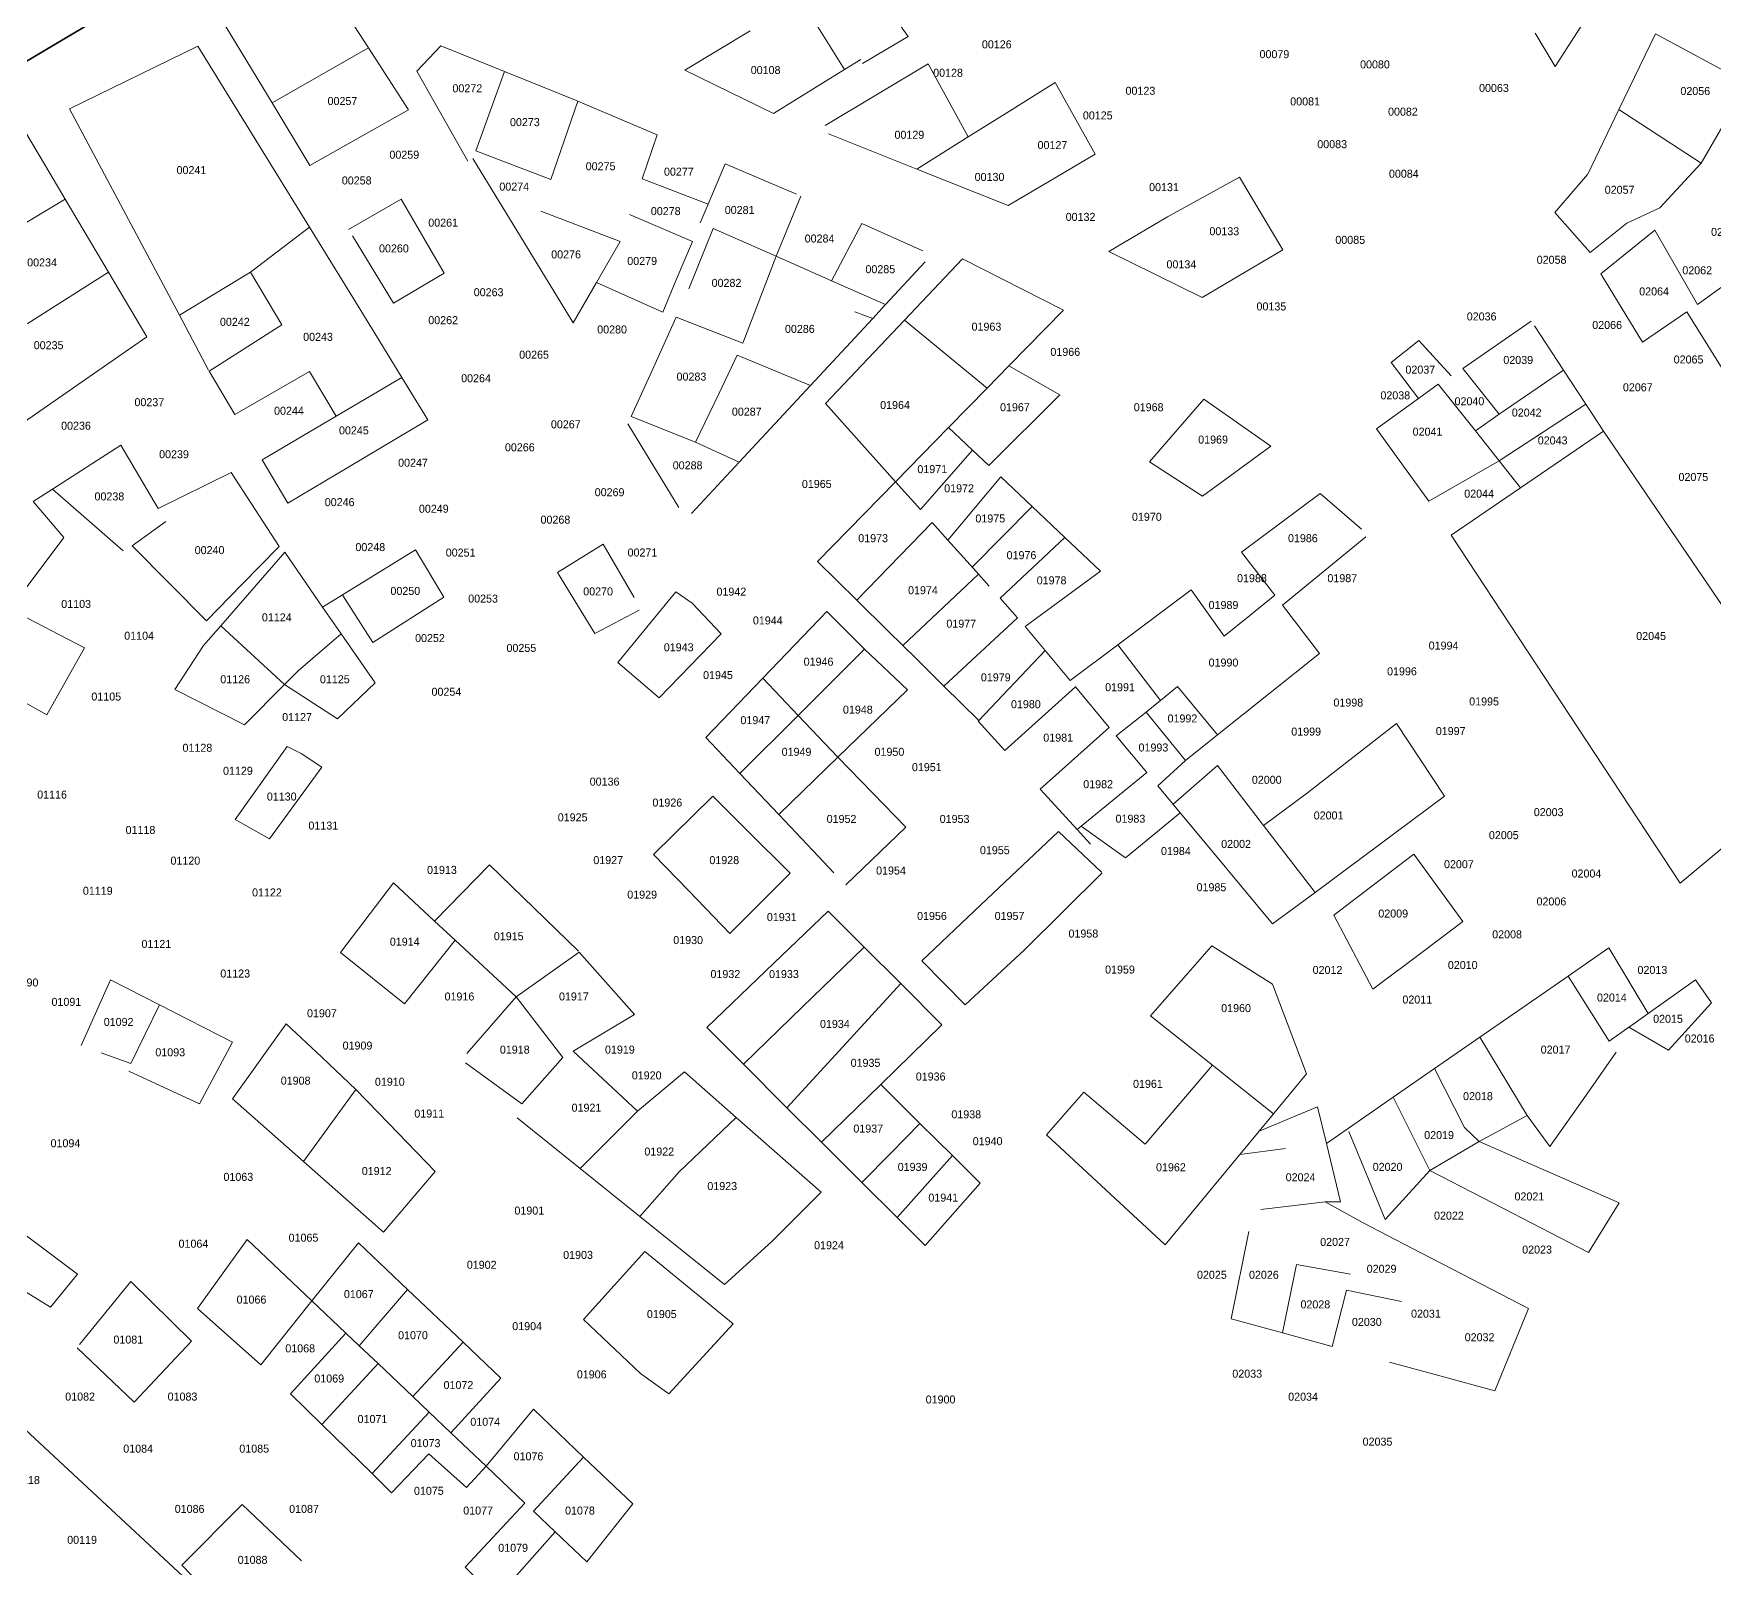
# Model space of a CAD drawing. Header units: metres. Extents: x 245232 to 248406, y 1633796 to 1637634.
# Drawn here: x 247301.5 to 247616.5, y 1635761 to 1636048.5 of the extents above; entities that cross this region are included whole.
import ezdxf
from ezdxf.enums import TextEntityAlignment as Align

# ---------------------------------------------------------------- set-up
doc = ezdxf.new("R2010")
doc.units = ezdxf.units.M
doc.header["$MEASUREMENT"] = 0
doc.layers.add('historique_numero_parcelle', color=7, linetype='Continuous')
doc.layers.add('limites_sections', color=7, linetype='Continuous')
doc.layers.add('LIMITES_PARCELLES', color=7, linetype='Continuous', lineweight=0, true_color=0xffffff)
doc.styles.add('Style-FANCY', font='FANCY.shx')

msp = doc.modelspace()

# ---------------------------------------------------------------- linework, layer by layer
at = {"layer": 'limites_parcelles'}
for p, q in [((247455.985, 1636061.166), (247465.338, 1636047.974)), ((247596.263, 1636057.338), (247586.606, 1636042.389)), ((247357.668, 1636056.005), (247364.228, 1636045.857)), ((247445.331, 1636054.79), (247453.452, 1636041.824)), ((247346.161, 1636035.545), (247336.501, 1636051.508)), ((247423.512, 1636041.717), (247435.74, 1636049.044)), ((247465.338, 1636047.974), (247456.803, 1636042.919)), ((247586.606, 1636042.389), (247582.902, 1636048.607)), ((247598.578, 1636034.314), (247605.445, 1636048.482)), ((247605.445, 1636048.482), (247622.368, 1636039.355)), ((247308.191, 1636034.442), (247332.268, 1636046.216)), ((247332.268, 1636046.216), (247353.143, 1636012.295)), ((247364.228, 1636045.857), (247346.161, 1636035.545)), ((247364.228, 1636045.857), (247371.703, 1636034.291)), ((247373.312, 1636041.493), (247377.757, 1636046.256)), ((247377.757, 1636046.256), (247389.713, 1636041.429)), ((247382.837, 1636024.666), (247373.312, 1636041.493)), ((247389.713, 1636041.429), (247384.315, 1636026.588)), ((247389.713, 1636041.429), (247403.315, 1636035.937)), ((247440.145, 1636033.556), (247423.512, 1636041.717)), ((247453.452, 1636041.824), (247440.145, 1636033.556)), ((247449.829, 1636031.333), (247469.118, 1636042.861)), ((247456.497, 1636043.716), (247453.452, 1636041.824)), ((247469.118, 1636042.861), (247476.609, 1636029.184)), ((247484.368, 1636034.04), (247492.934, 1636039.4)), ((247492.934, 1636039.4), (247500.406, 1636025.988)), ((247353.244, 1636023.842), (247346.161, 1636035.545)), ((247398.371, 1636021.202), (247403.473, 1636035.87)), ((247403.473, 1636035.87), (247418.351, 1636029.551)), ((247620.809, 1636036.039), (247613.99, 1636024.286)), ((247298.401, 1636032.722), (247303.706, 1636023.779)), ((247328.779, 1635995.775), (247308.191, 1636034.442)), ((247371.703, 1636034.291), (247363.296, 1636029.518)), ((247476.609, 1636029.184), (247484.368, 1636034.04)), ((247592.718, 1636022.223), (247598.578, 1636034.314)), ((247613.99, 1636024.286), (247598.578, 1636034.314)), ((247363.296, 1636029.518), (247353.244, 1636023.842)), ((247418.351, 1636029.551), (247415.488, 1636021.353)), ((247466.991, 1636023.164), (247450.464, 1636029.746)), ((247476.609, 1636029.184), (247466.991, 1636023.164)), ((247384.315, 1636026.588), (247398.371, 1636021.202)), ((247500.406, 1636025.988), (247491.826, 1636020.926)), ((247303.706, 1636023.779), (247307.399, 1636017.552)), ((247394.253, 1636007.976), (247383.789, 1636025.142)), ((247427.863, 1636016.577), (247431.064, 1636024.152)), ((247431.064, 1636024.152), (247444.432, 1636018.474)), ((247484.082, 1636016.358), (247466.991, 1636023.164)), ((247586.569, 1636015.037), (247592.651, 1636022.144)), ((247613.99, 1636024.286), (247606.212, 1636015.873)), ((247415.488, 1636021.353), (247427.863, 1636016.577)), ((247491.826, 1636020.926), (247484.082, 1636016.358)), ((247513.964, 1636014.188), (247527.458, 1636021.649)), ((247527.458, 1636021.649), (247535.575, 1636008.019)), ((247298.946, 1636012.489), (247307.399, 1636017.552)), ((247307.399, 1636017.552), (247315.511, 1636003.875)), ((247360.497, 1636011.858), (247370.335, 1636017.498)), ((247370.335, 1636017.498), (247378.424, 1636003.686)), ((247426.39, 1636013.091), (247427.863, 1636016.577)), ((247445.232, 1636018.115), (247440.619, 1636006.815)), ((247606.212, 1636015.873), (247600.02, 1636013.015)), ((247396.532, 1636015.297), (247411.388, 1636009.613)), ((247413.146, 1636014.647), (247424.92, 1636009.614)), ((247451.026, 1636002.225), (247456.662, 1636012.975)), ((247456.662, 1636012.975), (247468.086, 1636007.838)), ((247502.972, 1636007.722), (247513.964, 1636014.188)), ((247593.161, 1636007.514), (247586.569, 1636015.037)), ((247600.02, 1636013.015), (247593.161, 1636007.514)), ((247353.143, 1636012.295), (247342.12, 1636003.819)), ((247353.143, 1636012.295), (247359.78, 1636001.509)), ((247368.929, 1635998.009), (247361.24, 1636010.629)), ((247411.388, 1636009.613), (247406.942, 1636001.902)), ((247424.92, 1636009.614), (247421.889, 1636002.44)), ((247424.27, 1636000.694), (247428.823, 1636012.017)), ((247428.823, 1636012.017), (247440.619, 1636006.815)), ((247595.159, 1636003.551), (247605.294, 1636011.716)), ((247605.294, 1636011.716), (247613.279, 1635997.8)), ((247402.574, 1635994.326), (247394.253, 1636007.976)), ((247434.407, 1635990.563), (247440.619, 1636006.815)), ((247440.619, 1636006.815), (247451.026, 1636002.225)), ((247520.473, 1635999.107), (247502.972, 1636007.722)), ((247535.575, 1636008.019), (247520.473, 1635999.107)), ((247315.511, 1636003.875), (247300.237, 1635994.182)), ((247315.511, 1636003.875), (247322.707, 1635991.743)), ((247342.12, 1636003.819), (247328.779, 1635995.775)), ((247347.973, 1635993.981), (247342.12, 1636003.819)), ((247378.424, 1636003.686), (247368.929, 1635998.009)), ((247468.562, 1636005.774), (247461.124, 1635997.771)), ((247464.692, 1635994.884), (247475.573, 1636006.356)), ((247475.573, 1636006.356), (247494.463, 1635996.75)), ((247602.955, 1635990.711), (247595.159, 1636003.551)), ((247359.78, 1636001.509), (247365.456, 1635992.286)), ((247406.942, 1636001.902), (247402.574, 1635994.326)), ((247419.363, 1635996.369), (247406.942, 1636001.902)), ((247421.889, 1636002.44), (247419.363, 1635996.369)), ((247461.124, 1635997.771), (247451.026, 1636002.225)), ((247613.279, 1635997.8), (247618.912, 1636001.85)), ((247461.124, 1635997.771), (247458.714, 1635995.178)), ((247334.252, 1635985.494), (247328.779, 1635995.775)), ((247334.365, 1635985.306), (247347.973, 1635993.981)), ((247417.618, 1635986.004), (247421.873, 1635995.4)), ((247421.873, 1635995.4), (247434.407, 1635990.563)), ((247458.714, 1635995.178), (247447.062, 1635982.639)), ((247449.866, 1635979.255), (247464.692, 1635994.884)), ((247458.714, 1635995.178), (247455.362, 1635996.437)), ((247480.16, 1635982.118), (247464.692, 1635994.884)), ((247494.463, 1635996.75), (247484.26, 1635986.312)), ((247569.303, 1635985.794), (247582.114, 1635994.673)), ((247582.717, 1635993.806), (247588.159, 1635985.506)), ((247611.277, 1635996.426), (247602.955, 1635990.711)), ((247619.508, 1635983.284), (247611.277, 1635996.426)), ((247322.707, 1635991.743), (247310.447, 1635983.213)), ((247365.456, 1635992.286), (247370.468, 1635984.14)), ((247555.863, 1635986.896), (247561.059, 1635991.054)), ((247561.059, 1635991.054), (247567.106, 1635984.44)), ((247429.962, 1635981.197), (247433.339, 1635988.312)), ((247433.339, 1635988.312), (247447.062, 1635982.639)), ((247339.205, 1635977.178), (247334.365, 1635985.306)), ((247353.183, 1635985.223), (247339.205, 1635977.178)), ((247358.156, 1635976.863), (247353.183, 1635985.223)), ((247413.438, 1635976.773), (247417.618, 1635986.004)), ((247484.26, 1635986.312), (247480.16, 1635982.118)), ((247484.26, 1635986.312), (247493.78, 1635980.88)), ((247560.998, 1635980.198), (247555.863, 1635986.896)), ((247576.142, 1635977.219), (247569.303, 1635985.794)), ((247588.159, 1635985.506), (247576.142, 1635977.219)), ((247588.159, 1635985.506), (247592.345, 1635979.123)), ((247310.447, 1635983.213), (247296.898, 1635973.786)), ((247358.156, 1635976.863), (247370.468, 1635984.14)), ((247370.468, 1635984.14), (247375.377, 1635976.164)), ((247425.517, 1635971.99), (247429.962, 1635981.197)), ((247447.062, 1635982.639), (247433.708, 1635968.269)), ((247480.16, 1635982.118), (247472.936, 1635974.728)), ((247560.998, 1635980.198), (247564.701, 1635982.877)), ((247564.701, 1635982.877), (247571.686, 1635974.146)), ((247463.016, 1635964.581), (247449.866, 1635979.255)), ((247493.78, 1635980.88), (247480.459, 1635967.626)), ((247510.607, 1635968.338), (247520.781, 1635980.057)), ((247520.781, 1635980.057), (247533.358, 1635971.273)), ((247553.112, 1635974.491), (247560.998, 1635980.198)), ((247592.345, 1635979.123), (247576.152, 1635968.481)), ((247592.345, 1635979.123), (247595.688, 1635974.025)), ((247344.278, 1635968.661), (247358.156, 1635976.863)), ((247375.377, 1635976.164), (247362.951, 1635968.801)), ((247422.365, 1635959.737), (247412.84, 1635975.453)), ((247425.517, 1635971.99), (247413.438, 1635976.773)), ((247571.686, 1635974.146), (247576.142, 1635977.219)), ((247433.708, 1635968.269), (247425.517, 1635971.99)), ((247472.936, 1635974.728), (247463.016, 1635964.581)), ((247477.429, 1635970.487), (247472.936, 1635974.728)), ((247562.937, 1635960.955), (247553.112, 1635974.491)), ((247576.152, 1635968.481), (247571.686, 1635974.146)), ((247580.126, 1635963.439), (247595.688, 1635974.025)), ((247595.688, 1635974.025), (247595.695, 1635974.03)), ((247595.695, 1635974.03), (247637.644, 1635912.367)), ((247304.981, 1635963.175), (247317.805, 1635971.427)), ((247317.805, 1635971.427), (247324.838, 1635959.559)), ((247349.087, 1635960.587), (247344.278, 1635968.661)), ((247362.951, 1635968.801), (247349.087, 1635960.587)), ((247467.691, 1635959.364), (247477.429, 1635970.487)), ((247480.459, 1635967.626), (247477.429, 1635970.487)), ((247533.358, 1635971.273), (247520.535, 1635961.854)), ((247324.838, 1635959.559), (247338.493, 1635966.288)), ((247338.493, 1635966.288), (247347.482, 1635952.421)), ((247433.708, 1635968.269), (247424.747, 1635958.625)), ((247472.803, 1635953.659), (247482.713, 1635965.499)), ((247482.713, 1635965.499), (247488.619, 1635959.923)), ((247513.941, 1635966.116), (247510.607, 1635968.338)), ((247520.535, 1635961.854), (247513.941, 1635966.116)), ((247576.152, 1635968.481), (247562.937, 1635960.955)), ((247580.126, 1635963.439), (247576.152, 1635968.481)), ((247301.377, 1635960.855), (247304.981, 1635963.175)), ((247318.245, 1635951.627), (247304.981, 1635963.175)), ((247448.385, 1635949.614), (247463.016, 1635964.581)), ((247463.016, 1635964.581), (247467.691, 1635959.364)), ((247527.861, 1635951.372), (247542.566, 1635962.382)), ((247542.566, 1635962.382), (247550.345, 1635955.715)), ((247567.108, 1635954.582), (247580.126, 1635963.439)), ((247301.377, 1635960.855), (247307.133, 1635954.141)), ((247477.345, 1635948.591), (247488.619, 1635959.923)), ((247488.619, 1635959.923), (247494.727, 1635954.158)), ((247319.965, 1635952.553), (247326.272, 1635957.14)), ((247455.729, 1635942.38), (247469.88, 1635956.921)), ((247469.88, 1635956.921), (247472.803, 1635953.659)), ((247307.133, 1635954.141), (247297.088, 1635940.696)), ((247399.651, 1635947.581), (247408.194, 1635952.853)), ((247408.194, 1635952.853), (247414.024, 1635942.896)), ((247472.803, 1635953.659), (247478.162, 1635947.679)), ((247482.589, 1635942.739), (247494.727, 1635954.158)), ((247494.727, 1635954.158), (247501.435, 1635947.825)), ((247551.159, 1635954.28), (247535.504, 1635941.441)), ((247610.022, 1635889.349), (247567.108, 1635954.582)), ((247333.856, 1635938.53), (247319.965, 1635952.553)), ((247336.542, 1635937.591), (247348.54, 1635951.363)), ((247347.482, 1635952.421), (247340.495, 1635945.298)), ((247348.54, 1635951.363), (247355.637, 1635941.105)), ((247355.637, 1635941.105), (247373.064, 1635951.801)), ((247373.064, 1635951.801), (247378.345, 1635942.925)), ((247534.058, 1635943.321), (247527.861, 1635951.372)), ((247406.616, 1635936.149), (247399.651, 1635947.581)), ((247455.729, 1635942.38), (247448.385, 1635949.614)), ((247478.52, 1635947.279), (247464.337, 1635933.89)), ((247478.162, 1635947.679), (247477.345, 1635948.591)), ((247478.52, 1635947.279), (247478.162, 1635947.679)), ((247480.527, 1635945.039), (247478.52, 1635947.279)), ((247501.435, 1635947.825), (247487.321, 1635937.459)), ((247340.495, 1635945.298), (247333.856, 1635938.53)), ((247410.982, 1635930.725), (247421.83, 1635943.954)), ((247421.83, 1635943.954), (247424.872, 1635941.838)), ((247504.67, 1635934.009), (247518.415, 1635944.3)), ((247518.415, 1635944.3), (247524.592, 1635935.622)), ((247297.088, 1635940.696), (247311.009, 1635933.462)), ((247355.637, 1635941.105), (247359.122, 1635936.068)), ((247365.036, 1635934.446), (247359.388, 1635943.293)), ((247378.345, 1635942.925), (247365.036, 1635934.446)), ((247414.951, 1635940.515), (247406.616, 1635936.149)), ((247424.872, 1635941.838), (247430.345, 1635936.049)), ((247438.153, 1635927.791), (247450.138, 1635940.253)), ((247450.138, 1635940.253), (247457.211, 1635933.18)), ((247461.595, 1635936.595), (247455.729, 1635942.38)), ((247485.862, 1635939.087), (247482.589, 1635942.739)), ((247529.392, 1635939.526), (247534.058, 1635943.321)), ((247535.504, 1635941.441), (247542.469, 1635932.391)), ((247333.326, 1635933.9), (247336.542, 1635937.591)), ((247348.457, 1635926.578), (247336.542, 1635937.591)), ((247472.064, 1635926.27), (247485.862, 1635939.087)), ((247487.321, 1635937.459), (247491.055, 1635932.97)), ((247524.592, 1635935.622), (247529.392, 1635939.526)), ((247359.122, 1635936.068), (247351.024, 1635929.173)), ((247359.122, 1635936.068), (247365.473, 1635926.889)), ((247430.345, 1635936.049), (247418.73, 1635924.075)), ((247464.337, 1635933.89), (247461.595, 1635936.595)), ((247495.748, 1635927.329), (247504.67, 1635934.009)), ((247504.67, 1635934.009), (247512.686, 1635923.584)), ((247311.009, 1635933.462), (247303.966, 1635920.894)), ((247327.933, 1635925.63), (247333.326, 1635933.9)), ((247457.211, 1635933.18), (247444.764, 1635920.8)), ((247457.211, 1635933.18), (247457.213, 1635933.181)), ((247457.213, 1635933.181), (247465.265, 1635925.608)), ((247466.962, 1635931.302), (247464.337, 1635933.89)), ((247472.064, 1635926.27), (247466.962, 1635931.302)), ((247491.055, 1635932.97), (247478.581, 1635919.843)), ((247491.055, 1635932.97), (247495.748, 1635927.329)), ((247542.469, 1635932.391), (247523.347, 1635917.17)), ((247303.966, 1635920.894), (247289.538, 1635929.005)), ((247351.024, 1635929.173), (247348.457, 1635926.578)), ((247418.73, 1635924.075), (247410.982, 1635930.725)), ((247427.448, 1635916.659), (247438.153, 1635927.791)), ((247438.153, 1635927.791), (247444.764, 1635920.8)), ((247340.985, 1635919.024), (247327.933, 1635925.63)), ((247348.457, 1635926.578), (247340.985, 1635919.024)), ((247358.43, 1635920.181), (247348.457, 1635926.578)), ((247365.473, 1635926.889), (247358.43, 1635920.181)), ((247465.265, 1635925.608), (247452.19, 1635912.952)), ((247478.581, 1635919.843), (247472.064, 1635926.27)), ((247496.707, 1635926.176), (247483.48, 1635914.229)), ((247503.047, 1635918.555), (247496.707, 1635926.176)), ((247512.686, 1635923.584), (247515.861, 1635926.23)), ((247515.861, 1635926.23), (247523.347, 1635917.17)), ((247509.964, 1635921.431), (247504.349, 1635916.99)), ((247512.686, 1635923.584), (247509.964, 1635921.431)), ((247509.964, 1635921.431), (247517.325, 1635912.376)), ((247444.764, 1635920.8), (247433.828, 1635909.923)), ((247444.764, 1635920.8), (247452.187, 1635912.949)), ((247478.462, 1635919.718), (247478.581, 1635919.843)), ((247483.48, 1635914.229), (247478.462, 1635919.718)), ((247490.106, 1635906.983), (247503.047, 1635918.555)), ((247549.258, 1635913.324), (247556.876, 1635919.268)), ((247556.876, 1635919.268), (247565.864, 1635905.68)), ((247433.828, 1635909.923), (247427.448, 1635916.659)), ((247504.349, 1635916.99), (247510.065, 1635910.119)), ((247523.347, 1635917.17), (247517.325, 1635912.376)), ((247339.254, 1635901.295), (247348.958, 1635914.988)), ((247348.958, 1635914.988), (247351.583, 1635913.659)), ((247351.583, 1635913.659), (247355.464, 1635911.094)), ((247441.113, 1635902.231), (247452.187, 1635912.949)), ((247452.187, 1635912.949), (247452.19, 1635912.952)), ((247452.19, 1635912.952), (247458.73, 1635906.21)), ((247517.325, 1635912.376), (247512.171, 1635907.588)), ((247540.214, 1635906.267), (247549.258, 1635913.324)), ((247637.644, 1635912.367), (247610.022, 1635889.349)), ((247355.464, 1635911.094), (247345.646, 1635897.649)), ((247441.113, 1635902.231), (247433.828, 1635909.923)), ((247510.065, 1635910.119), (247497.784, 1635900.064)), ((247515.036, 1635904.143), (247523.357, 1635911.424)), ((247523.357, 1635911.424), (247531.977, 1635900.181)), ((247417.643, 1635894.755), (247428.781, 1635905.675)), ((247428.781, 1635905.675), (247435.272, 1635899.195)), ((247458.73, 1635906.21), (247464.915, 1635899.835)), ((247497.011, 1635899.431), (247490.106, 1635906.983)), ((247512.171, 1635907.588), (247516.364, 1635902.545)), ((247531.977, 1635900.181), (247540.214, 1635906.267)), ((247565.864, 1635905.68), (247541.613, 1635887.611)), ((247516.364, 1635902.545), (247506.081, 1635894.098)), ((247516.365, 1635902.546), (247516.364, 1635902.545)), ((247522.041, 1635895.723), (247516.365, 1635902.546)), ((247345.646, 1635897.649), (247339.254, 1635901.295)), ((247447.505, 1635895.481), (247441.113, 1635902.231)), ((247464.915, 1635899.835), (247453.713, 1635889.04)), ((247497.784, 1635900.064), (247497.011, 1635899.431)), ((247499.545, 1635896.66), (247497.011, 1635899.431)), ((247506.081, 1635894.098), (247497.784, 1635900.064)), ((247531.977, 1635900.181), (247541.613, 1635887.611)), ((247435.272, 1635899.195), (247443.25, 1635891.232)), ((247479.01, 1635885.305), (247493.512, 1635899.042)), ((247493.512, 1635899.042), (247501.602, 1635891.434)), ((247424.254, 1635887.909), (247417.643, 1635894.755)), ((247451.463, 1635891.302), (247447.505, 1635895.481)), ((247533.676, 1635881.737), (247522.041, 1635895.723)), ((247553.293, 1635889.609), (247560.144, 1635894.82)), ((247560.144, 1635894.82), (247569.345, 1635882.153)), ((247376.626, 1635882.245), (247386.908, 1635892.765)), ((247386.908, 1635892.765), (247403.573, 1635876.618)), ((247443.25, 1635891.232), (247431.945, 1635879.945)), ((247501.74, 1635891.298), (247487.182, 1635876.882)), ((247358.991, 1635876.353), (247368.928, 1635889.395)), ((247368.928, 1635889.395), (247376.626, 1635882.245)), ((247431.945, 1635879.945), (247424.254, 1635887.909)), ((247541.613, 1635887.611), (247533.676, 1635881.737)), ((247545.111, 1635883.386), (247553.293, 1635889.609)), ((247438.72, 1635872.929), (247450.362, 1635884.132)), ((247450.362, 1635884.132), (247457.109, 1635877.397)), ((247467.898, 1635874.779), (247479.01, 1635885.305)), ((247380.441, 1635878.701), (247376.626, 1635882.245)), ((247552.425, 1635869.523), (247545.111, 1635883.386)), ((247569.345, 1635882.153), (247561.862, 1635876.567)), ((247380.441, 1635878.701), (247370.973, 1635866.781)), ((247391.902, 1635868.055), (247380.441, 1635878.701)), ((247457.109, 1635877.397), (247445.539, 1635866.171)), ((247457.109, 1635877.397), (247463.988, 1635870.53)), ((247510.766, 1635864.482), (247522.246, 1635877.61)), ((247522.246, 1635877.61), (247533.676, 1635870.466)), ((247589.062, 1635871.949), (247596.679, 1635877.222)), ((247596.679, 1635877.222), (247604.058, 1635864.951)), ((247370.973, 1635866.781), (247358.991, 1635876.353)), ((247391.902, 1635868.055), (247403.722, 1635876.45)), ((247403.722, 1635876.45), (247414.073, 1635864.763)), ((247476.069, 1635866.563), (247467.898, 1635874.779)), ((247487.182, 1635876.882), (247476.069, 1635866.563)), ((247561.862, 1635876.567), (247552.425, 1635869.523)), ((247310.388, 1635858.965), (247315.893, 1635871.256)), ((247315.893, 1635871.256), (247325.044, 1635866.57)), ((247427.623, 1635862.287), (247438.72, 1635872.929)), ((247580.562, 1635866.063), (247589.062, 1635871.949)), ((247589.062, 1635871.949), (247596.755, 1635859.769)), ((247604.058, 1635864.951), (247612.935, 1635871.251)), ((247612.935, 1635871.251), (247615.89, 1635866.926)), ((247382.671, 1635857.435), (247391.902, 1635868.055)), ((247391.902, 1635868.055), (247400.633, 1635856.677)), ((247453.099, 1635858.678), (247463.988, 1635870.53)), ((247463.988, 1635870.53), (247471.698, 1635862.834)), ((247533.676, 1635870.466), (247540.026, 1635853.639)), ((247319.7, 1635855.583), (247325.044, 1635866.57)), ((247325.044, 1635866.57), (247338.75, 1635859.552)), ((247414.073, 1635864.763), (247402.615, 1635857.87)), ((247445.539, 1635866.171), (247434.48, 1635855.442)), ((247572.517, 1635860.493), (247580.562, 1635866.063)), ((247600.727, 1635862.587), (247604.058, 1635864.951)), ((247615.89, 1635866.926), (247607.858, 1635858.072)), ((247338.75, 1635848.969), (247348.8, 1635862.991)), ((247348.8, 1635862.991), (247355.467, 1635856.734)), ((247434.48, 1635855.442), (247427.623, 1635862.287)), ((247471.698, 1635862.834), (247460.221, 1635851.619)), ((247522.394, 1635855.254), (247510.766, 1635864.482)), ((247596.755, 1635859.769), (247600.429, 1635862.375)), ((247600.429, 1635862.375), (247600.727, 1635862.587)), ((247607.858, 1635858.072), (247600.429, 1635862.375)), ((247338.75, 1635859.552), (247332.533, 1635848.043)), ((247442.642, 1635847.294), (247453.099, 1635858.678)), ((247564.033, 1635854.619), (247572.517, 1635860.493)), ((247572.517, 1635860.493), (247581.397, 1635845.843)), ((247314.144, 1635857.568), (247319.7, 1635855.583)), ((247355.467, 1635856.734), (247361.871, 1635850.724)), ((247392.99, 1635848.043), (247382.407, 1635855.716)), ((247400.633, 1635856.677), (247392.99, 1635848.043)), ((247402.615, 1635857.87), (247414.656, 1635846.623)), ((247442.642, 1635847.294), (247434.48, 1635855.442)), ((247509.761, 1635840.439), (247522.394, 1635855.254)), ((247522.394, 1635855.254), (247533.847, 1635846.165)), ((247598.075, 1635857.679), (247592.406, 1635849.635)), ((247332.533, 1635848.043), (247319.303, 1635854.128)), ((247414.656, 1635846.623), (247423.459, 1635854.013)), ((247423.459, 1635854.013), (247433.162, 1635845.465)), ((247540.026, 1635853.639), (247533.847, 1635846.165)), ((247556.278, 1635849.249), (247564.033, 1635854.619)), ((247564.033, 1635854.619), (247569.623, 1635843.594)), ((247352.044, 1635837.228), (247338.75, 1635848.969)), ((247352.044, 1635837.228), (247361.871, 1635850.724)), ((247361.871, 1635850.724), (247367.953, 1635844.419)), ((247460.221, 1635851.619), (247449.147, 1635840.8)), ((247460.221, 1635851.619), (247467.578, 1635844.328)), ((247491.29, 1635842.208), (247498.286, 1635850.21)), ((247498.286, 1635850.21), (247509.761, 1635840.439)), ((247543.747, 1635840.574), (247556.278, 1635849.249)), ((247556.278, 1635849.249), (247563.14, 1635835.524)), ((247592.406, 1635849.635), (247585.63, 1635840.022)), ((247414.656, 1635846.623), (247403.916, 1635835.883)), ((247449.147, 1635840.8), (247442.642, 1635847.294)), ((247531.162, 1635842.917), (247542.09, 1635847.447)), ((247533.847, 1635846.165), (247531.162, 1635842.917)), ((247542.09, 1635847.447), (247543.747, 1635840.574)), ((247581.397, 1635845.843), (247572.401, 1635840.948)), ((247585.63, 1635840.022), (247581.397, 1635845.843)), ((247367.953, 1635844.419), (247376.706, 1635835.345)), ((247403.916, 1635835.883), (247392.064, 1635845.397)), ((247422.457, 1635835.241), (247433.162, 1635845.465)), ((247433.162, 1635845.465), (247449.073, 1635831.45)), ((247462.154, 1635838.808), (247467.578, 1635844.328)), ((247467.578, 1635844.328), (247473.655, 1635838.304)), ((247531.162, 1635842.917), (247527.551, 1635838.55)), ((247554.79, 1635826.333), (247547.963, 1635842.843)), ((247569.623, 1635843.594), (247572.401, 1635840.948)), ((247456.701, 1635833.259), (247449.147, 1635840.8)), ((247513.515, 1635821.571), (247491.29, 1635842.208)), ((247527.551, 1635838.55), (247536.057, 1635839.668)), ((247543.747, 1635840.574), (247546.376, 1635829.667)), ((247563.14, 1635835.524), (247572.401, 1635840.948)), ((247572.401, 1635840.948), (247581.06, 1635837.151)), ((247367.061, 1635823.965), (247352.044, 1635837.228)), ((247456.701, 1635833.259), (247462.154, 1635838.808)), ((247473.655, 1635838.304), (247463.281, 1635826.69)), ((247473.655, 1635838.304), (247478.855, 1635833.151)), ((247527.551, 1635838.55), (247513.515, 1635821.571)), ((247581.06, 1635837.151), (247598.635, 1635829.446)), ((247376.706, 1635835.345), (247367.061, 1635823.965)), ((247415.077, 1635826.924), (247403.916, 1635835.883)), ((247415.077, 1635826.924), (247422.457, 1635835.241)), ((247463.281, 1635826.69), (247456.701, 1635833.259)), ((247478.855, 1635833.151), (247474.146, 1635827.815)), ((247563.14, 1635835.524), (247554.79, 1635826.333)), ((247576.915, 1635828.4), (247563.14, 1635835.524)), ((247287.867, 1635832.455), (247309.696, 1635816.103)), ((247449.073, 1635831.45), (247439.821, 1635822.246)), ((247430.958, 1635814.176), (247415.077, 1635826.924)), ((247474.146, 1635827.815), (247468.529, 1635821.452)), ((247540.423, 1635829.301), (247531.453, 1635828.238)), ((247543.518, 1635829.667), (247540.423, 1635829.301)), ((247543.518, 1635829.667), (247550.662, 1635825.698)), ((247546.376, 1635829.667), (247543.518, 1635829.667)), ((247592.883, 1635820.142), (247576.915, 1635828.4)), ((247598.635, 1635829.446), (247592.883, 1635820.142)), ((247468.529, 1635821.452), (247463.281, 1635826.69)), ((247525.888, 1635807.717), (247529.231, 1635824.111)), ((247550.662, 1635825.698), (247559.766, 1635820.983)), ((247332.169, 1635809.692), (247341.489, 1635822.604)), ((247341.489, 1635822.604), (247353.63, 1635811.083)), ((247353.63, 1635811.083), (247362.375, 1635821.984)), ((247362.375, 1635821.984), (247371.541, 1635813.252)), ((247439.821, 1635822.246), (247430.958, 1635814.176)), ((247559.766, 1635820.983), (247569.165, 1635816.115)), ((247404.503, 1635807.615), (247416.01, 1635820.322)), ((247416.01, 1635820.322), (247432.545, 1635806.767)), ((247535.516, 1635805.09), (247538.117, 1635817.922)), ((247538.117, 1635817.922), (247548.255, 1635816.104)), ((247309.696, 1635816.103), (247304.616, 1635809.912)), ((247310.043, 1635802.931), (247319.679, 1635814.748)), ((247319.679, 1635814.748), (247331.073, 1635803.528)), ((247569.165, 1635816.115), (247581.618, 1635809.665)), ((247304.616, 1635809.912), (247298.424, 1635813.722)), ((247353.63, 1635811.083), (247344.045, 1635799.135)), ((247359.971, 1635805.066), (247353.63, 1635811.083)), ((247371.541, 1635813.252), (247362.508, 1635802.659)), ((247371.541, 1635813.252), (247381.963, 1635803.324)), ((247547.494, 1635813.071), (247544.852, 1635802.543)), ((247557.815, 1635810.989), (247547.494, 1635813.071)), ((247344.045, 1635799.135), (247332.169, 1635809.692)), ((247581.618, 1635809.665), (247575.302, 1635794.234)), ((247349.601, 1635793.679), (247359.971, 1635805.066)), ((247362.508, 1635802.659), (247359.971, 1635805.066)), ((247415.215, 1635797.507), (247404.503, 1635807.615)), ((247432.545, 1635806.767), (247420.507, 1635793.671)), ((247535.516, 1635805.09), (247525.888, 1635807.717)), ((247544.852, 1635802.543), (247535.516, 1635805.09)), ((247320.328, 1635792.134), (247309.627, 1635802.291)), ((247331.073, 1635803.528), (247320.328, 1635792.134)), ((247362.508, 1635802.659), (247366.009, 1635799.337)), ((247381.963, 1635803.324), (247372.518, 1635793.16)), ((247381.963, 1635803.324), (247389.017, 1635796.604)), ((247355.497, 1635787.925), (247366.009, 1635799.337)), ((247366.009, 1635799.337), (247372.518, 1635793.16)), ((247565.272, 1635796.97), (247555.594, 1635799.611)), ((247389.017, 1635796.604), (247379.648, 1635786.394)), ((247420.507, 1635793.671), (247415.215, 1635797.507)), ((247575.302, 1635794.234), (247565.272, 1635796.97)), ((247355.497, 1635787.925), (247349.601, 1635793.679)), ((247372.518, 1635793.16), (247375.602, 1635790.233)), ((247375.602, 1635790.233), (247364.921, 1635778.751)), ((247375.602, 1635790.233), (247379.648, 1635786.394)), ((247386.292, 1635780.09), (247395.141, 1635790.77)), ((247395.141, 1635790.77), (247404.541, 1635781.815)), ((247364.91, 1635778.739), (247355.497, 1635787.925)), ((247379.648, 1635786.394), (247386.292, 1635780.09)), ((247375.563, 1635782.436), (247368.513, 1635775.127)), ((247382.598, 1635776.095), (247375.563, 1635782.436)), ((247386.292, 1635780.09), (247382.598, 1635776.095)), ((247393.535, 1635773.217), (247386.292, 1635780.09)), ((247395.14, 1635771.694), (247404.541, 1635781.815)), ((247404.541, 1635781.815), (247413.76, 1635773.033)), ((247364.921, 1635778.751), (247364.91, 1635778.739)), ((247368.513, 1635775.127), (247364.921, 1635778.751)), ((247329.274, 1635761.578), (247340.551, 1635772.94)), ((247340.551, 1635772.94), (247351.647, 1635762.408)), ((247382.313, 1635761.207), (247393.535, 1635773.217)), ((247399.241, 1635767.802), (247395.14, 1635771.694)), ((247413.76, 1635773.033), (247405.161, 1635762.185)), ((247388.13, 1635755.338), (247399.241, 1635767.802)), ((247405.161, 1635762.185), (247399.241, 1635767.802)), ((247339.526, 1635750.971), (247329.274, 1635761.578)), ((247388.13, 1635755.338), (247382.313, 1635761.207))]:
    msp.add_line(p, q, dxfattribs=at)
at = {"layer": 'limites_sections', "flags": 128}
for points in [[(247697.695, 1636290.674), (247546.68, 1636188.471), (247452.105, 1636133.557), (247272.106, 1636026.778), (247023.465, 1635880.339), (246941.436, 1635834.968), (246921.811, 1635824.113), (246830.429, 1635922.573), (246816.271, 1635945.097), (246770.581, 1635972.769), (246733.387, 1635988.616), (246721.079, 1635993.322), (246671.487, 1636023.729), (246649.044, 1636048.706), (246628.41, 1636063.909), (246613.569, 1636078.027), (246595.877, 1636096.663), (246620.2, 1636120.986), (246673.764, 1636188.884), (246708.467, 1636259.799)], [(247272.106, 1636026.778), (247452.105, 1636133.557), (247546.68, 1636188.471), (247697.695, 1636290.674)], [(248035.235, 1635855.56), (247736.285, 1635756.84), (247688.837, 1635742.812), (247407.795, 1635646.541), (247359.67, 1635703.852), (247358.082, 1635722.505), (247348.226, 1635742.018), (247296.302, 1635790.305)], [(247296.302, 1635790.305), (247348.226, 1635742.018), (247358.082, 1635722.505), (247359.67, 1635703.852), (247422.045, 1635629.57), (247417.621, 1635623.631), (247450.488, 1635588.229), (247542.1, 1635510.838), (247567.897, 1635483.829), (247520.934, 1635410.407), (247462.725, 1635349.552), (247386.657, 1635252.979), (247335.725, 1635183.526), (247307.282, 1635143.838), (247299.761, 1635133.712)]]:
    msp.add_lwpolyline(points, dxfattribs=at)

# ---------------------------------------------------------------- texts
at = {"layer": 'historique_numero_parcelle', "style": 'Style-FANCY'}
for s, p in [('00126', (247481.972, 1636046.532)), ('00079', (247534.003, 1636044.693)), ('00108', (247438.65, 1636041.718)), ('00128', (247472.839, 1636041.208)), ('00080', (247552.846, 1636042.779)), ('00272', (247382.747, 1636038.3)), ('00123', (247508.893, 1636037.835)), ('00063', (247575.145, 1636038.358)), ('02056', (247612.878, 1636037.793)), ('00257', (247359.345, 1636035.918)), ('00081', (247539.756, 1636035.836)), ('00273', (247393.534, 1636031.964)), ('00125', (247500.898, 1636033.217)), ('00082', (247558.09, 1636033.923)), ('00129', (247465.591, 1636029.589)), ('00127', (247492.408, 1636027.654)), ('00083', (247544.831, 1636027.831)), ('00259', (247370.938, 1636025.857)), ('00241', (247331.045, 1636022.973)), ('00275', (247407.722, 1636023.691)), ('00277', (247422.393, 1636022.679)), ('00130', (247480.615, 1636021.69)), ('00084', (247558.26, 1636022.294)), ('00258', (247362.013, 1636021.031)), ('00274', (247391.541, 1636019.878)), ('00131', (247513.306, 1636019.778)), ('02057', (247598.695, 1636019.287)), ('00278', (247419.93, 1636015.287)), ('00281', (247433.781, 1636015.493)), ('00261', (247378.223, 1636013.126)), ('00132', (247497.673, 1636014.203)), ('00284', (247448.76, 1636010.154)), ('00133', (247524.616, 1636011.513)), ('00085', (247548.213, 1636009.902)), ('02061', (247618.624, 1636011.382)), ('00234', (247303.049, 1636005.667)), ('00260', (247368.989, 1636008.3)), ('00276', (247401.258, 1636007.177)), ('00279', (247415.519, 1636005.944)), ('02058', (247585.947, 1636006.171)), ('00285', (247460.148, 1636004.404)), ('00134', (247516.562, 1636005.312)), ('02062', (247613.238, 1636004.195)), ('00263', (247386.738, 1636000.087)), ('00282', (247431.319, 1636001.838)), ('02064', (247605.158, 1636000.242)), ('00135', (247533.441, 1635997.425)), ('00242', (247339.176, 1635994.541)), ('00262', (247378.223, 1635994.851)), ('00280', (247409.876, 1635993.111)), ('00286', (247445.066, 1635993.214)), ('01963', (247480.038, 1635993.633)), ('02036', (247572.839, 1635995.553)), ('02066', (247596.361, 1635993.954)), ('00235', (247304.281, 1635990.164)), ('00243', (247354.77, 1635991.725)), ('00265', (247395.254, 1635988.383)), ('01966', (247494.811, 1635988.911)), ('02039', (247579.698, 1635987.398)), ('02065', (247611.622, 1635987.486)), ('00264', (247384.378, 1635983.968)), ('00283', (247424.752, 1635984.281)), ('02037', (247561.348, 1635985.58)), ('02038', (247556.658, 1635980.769)), ('02067', (247602.106, 1635982.275)), ('00237', (247323.158, 1635979.486)), ('00244', (247349.318, 1635977.879)), ('00287', (247435.115, 1635977.711)), ('01964', (247462.904, 1635978.952)), ('01967', (247485.372, 1635978.541)), ('01968', (247510.433, 1635978.541)), ('02040', (247570.553, 1635979.654)), ('02042', (247581.281, 1635977.542)), ('00236', (247309.41, 1635975.072)), ('00245', (247361.487, 1635974.202)), ('00267', (247401.204, 1635975.344)), ('00266', (247392.586, 1635971.032)), ('01969', (247522.512, 1635972.484)), ('02041', (247562.697, 1635973.963)), ('02043', (247586.147, 1635972.321)), ('00239', (247327.775, 1635969.733)), ('00247', (247372.567, 1635968.144)), ('00288', (247424.034, 1635967.649)), ('01971', (247469.881, 1635966.939)), ('02075', (247612.519, 1635965.463)), ('00238', (247315.669, 1635961.827)), ('00269', (247409.412, 1635962.613)), ('01965', (247448.233, 1635964.167)), ('01972', (247474.908, 1635963.346)), ('02044', (247572.37, 1635962.347)), ('00246', (247358.819, 1635960.752)), ('00249', (247376.466, 1635959.52)), ('00268', (247399.255, 1635957.479)), ('01975', (247480.756, 1635957.699)), ('01970', (247510.098, 1635958.007)), ('00248', (247364.565, 1635952.333)), ('01973', (247458.8, 1635954.003)), ('01986', (247539.338, 1635954.003)), ('00240', (247334.444, 1635951.766)), ('00251', (247381.493, 1635951.306)), ('00271', (247415.567, 1635951.319)), ('01976', (247486.604, 1635950.82)), ('01978', (247492.246, 1635946.098)), ('01988', (247529.796, 1635946.508)), ('01987', (247546.725, 1635946.508)), ('00250', (247371.131, 1635944.12)), ('00253', (247385.699, 1635942.682)), ('00270', (247407.257, 1635944.03)), ('01942', (247432.232, 1635943.98)), ('01974', (247468.136, 1635944.25)), ('01103', (247309.439, 1635941.681)), ('01989', (247524.461, 1635941.478)), ('01124', (247347.041, 1635939.166)), ('01944', (247439.055, 1635938.59)), ('01977', (247475.318, 1635937.987)), ('01104', (247321.238, 1635935.726)), ('00252', (247375.748, 1635935.29)), ('00255', (247392.881, 1635933.442)), ('01943', (247422.358, 1635933.559)), ('01994', (247565.705, 1635933.88)), ('02045', (247604.6, 1635935.672)), ('01946', (247448.571, 1635930.864)), ('01990', (247524.461, 1635930.697)), ('01126', (247339.243, 1635927.564)), ('01125', (247357.916, 1635927.564)), ('01945', (247429.719, 1635928.349)), ('01979', (247481.782, 1635927.925)), ('01996', (247557.908, 1635929.055)), ('01105', (247315.082, 1635924.33)), ('00254', (247378.825, 1635925.229)), ('01991', (247505.071, 1635926.077)), ('01948', (247455.932, 1635921.88)), ('01980', (247487.424, 1635922.895)), ('01998', (247547.853, 1635923.203)), ('01995', (247573.297, 1635923.408)), ('01127', (247350.837, 1635920.48)), ('01947', (247436.721, 1635919.904)), ('01992', (247516.767, 1635920.225)), ('01999', (247539.953, 1635917.761)), ('01997', (247567.039, 1635917.864)), ('01128', (247332.164, 1635914.731)), ('01981', (247493.478, 1635916.632)), ('01993', (247511.329, 1635914.784)), ('01949', (247444.441, 1635913.975)), ('01950', (247461.857, 1635913.975)), ('01951', (247468.859, 1635911.1)), ('01129', (247339.756, 1635910.419)), ('00136', (247408.473, 1635908.385)), ('02000', (247532.566, 1635908.726)), ('01116', (247304.925, 1635905.953)), ('01130', (247347.964, 1635905.593)), ('01982', (247500.967, 1635907.905)), ('01925', (247402.484, 1635901.692)), ('01926', (247420.233, 1635904.464)), ('02001', (247544.16, 1635902.053)), ('02003', (247585.403, 1635902.669)), ('01118', (247321.494, 1635899.33)), ('01131', (247355.761, 1635900.152)), ('01952', (247452.88, 1635901.398)), ('01953', (247474.066, 1635901.398)), ('01983', (247507.02, 1635901.437)), ('01955', (247481.606, 1635895.54)), ('01984', (247515.536, 1635895.379)), ('02002', (247526.821, 1635896.714)), ('02005', (247576.99, 1635898.357)), ('01120', (247329.907, 1635893.581)), ('01927', (247409.153, 1635893.683)), ('01928', (247430.903, 1635893.683)), ('02007', (247568.577, 1635892.915)), ('01913', (247377.991, 1635891.847)), ('01954', (247462.143, 1635891.726)), ('02004', (247592.482, 1635891.17)), ('01119', (247313.492, 1635887.934)), ('01122', (247345.194, 1635887.626)), ('01929', (247415.514, 1635887.215)), ('01985', (247522.204, 1635888.603)), ('02006', (247585.916, 1635885.934)), ('01931', (247441.676, 1635883.006)), ('01956', (247469.823, 1635883.219)), ('01957', (247484.362, 1635883.219)), ('02009', (247556.266, 1635883.675)), ('01958', (247498.201, 1635879.919)), ('02008', (247577.606, 1635879.774)), ('01121', (247324.469, 1635877.975)), ('01914', (247371.015, 1635878.397)), ('01915', (247390.508, 1635879.424)), ('01930', (247424.132, 1635878.694)), ('02010', (247569.296, 1635874.024)), ('01090', (247299.576, 1635870.756)), ('01123', (247339.243, 1635872.431)), ('01932', (247431.109, 1635872.328)), ('01933', (247442.086, 1635872.328)), ('01959', (247505.061, 1635873.173)), ('02012', (247543.955, 1635873.1)), ('02013', (247604.839, 1635873.1)), ('01091', (247307.608, 1635867.118)), ('01916', (247381.274, 1635868.13)), ('01917', (247402.717, 1635868.13)), ('02011', (247560.78, 1635867.556)), ('02014', (247597.246, 1635867.932)), ('01907', (247355.497, 1635864.986)), ('01960', (247526.816, 1635865.952)), ('02015', (247607.766, 1635863.943)), ('01092', (247317.399, 1635863.363)), ('01934', (247451.628, 1635862.986)), ('01093', (247327.072, 1635857.673)), ('01909', (247362.166, 1635858.929)), ('01918', (247391.637, 1635858.171)), ('01919', (247411.335, 1635858.171)), ('02017', (247586.694, 1635858.177)), ('02016', (247613.695, 1635860.255)), ('01935', (247457.373, 1635855.696)), ('01908', (247350.573, 1635852.358)), ('01910', (247368.219, 1635852.152)), ('01920', (247416.362, 1635853.346)), ('01936', (247469.582, 1635853.129)), ('01961', (247510.298, 1635851.758)), ('02018', (247572.146, 1635849.45)), ('01911', (247375.606, 1635846.198)), ('01921', (247405.077, 1635847.289)), ('01938', (247476.251, 1635846.045)), ('01937', (247457.886, 1635843.376)), ('02019', (247564.862, 1635842.16)), ('01094', (247307.432, 1635840.63)), ('01922', (247418.722, 1635839.075)), ('01940', (247480.252, 1635841.015)), ('01939', (247466.196, 1635836.189)), ('01962', (247514.607, 1635836.127)), ('02020', (247555.218, 1635836.205)), ('01063', (247339.834, 1635834.33)), ('01912', (247365.757, 1635835.417)), ('01923', (247430.52, 1635832.607)), ('02024', (247538.905, 1635834.255)), ('01941', (247471.942, 1635830.44)), ('02021', (247581.79, 1635830.661)), ('01901', (247394.368, 1635828.019)), ('02022', (247566.709, 1635827.068)), ('01065', (247352.043, 1635822.934)), ('01064', (247331.421, 1635821.805)), ('01924', (247450.526, 1635821.519)), ('02027', (247545.369, 1635822.14)), ('02023', (247583.226, 1635820.703)), ('01902', (247385.442, 1635817.855)), ('01903', (247403.499, 1635819.703)), ('02029', (247554.089, 1635817.109)), ('02025', (247522.285, 1635815.98)), ('02026', (247532.031, 1635815.98)), ('01066', (247342.296, 1635811.333)), ('01067', (247362.405, 1635812.359)), ('02028', (247541.675, 1635810.436)), ('01905', (247419.196, 1635808.615)), ('02030', (247551.319, 1635807.15)), ('02031', (247562.4, 1635808.69)), ('01070', (247372.562, 1635804.659)), ('01904', (247393.958, 1635806.356)), ('02032', (247572.454, 1635804.276)), ('01081', (247319.212, 1635803.838)), ('01068', (247351.427, 1635802.195)), ('01069', (247356.865, 1635796.548)), ('01072', (247381.077, 1635795.316)), ('01906', (247406.064, 1635797.321)), ('02033', (247528.909, 1635797.448)), ('01082', (247310.184, 1635793.16)), ('01083', (247329.369, 1635793.16)), ('01900', (247471.437, 1635792.618)), ('02034', (247539.373, 1635793.136)), ('01071', (247364.97, 1635788.951)), ('01074', (247386.105, 1635788.437)), ('01084', (247321.059, 1635783.407)), ('01085', (247342.809, 1635783.407)), ('01073', (247374.922, 1635784.433)), ('01076', (247394.21, 1635781.969)), ('02035', (247553.326, 1635784.717)), ('00118', (247299.855, 1635777.523)), ('01075', (247375.537, 1635775.501)), ('01086', (247330.703, 1635772.113)), ('01087', (247352.146, 1635772.113)), ('01077', (247384.771, 1635771.805)), ('01078', (247403.854, 1635771.805)), ('00119', (247310.551, 1635766.315)), ('01079', (247391.337, 1635764.824)), ('01088', (247342.502, 1635762.565))]:
    msp.add_text(s, height=1.5, dxfattribs=at).set_placement(p, align=Align.MIDDLE_CENTER)

doc.saveas('drawing.dxf')
